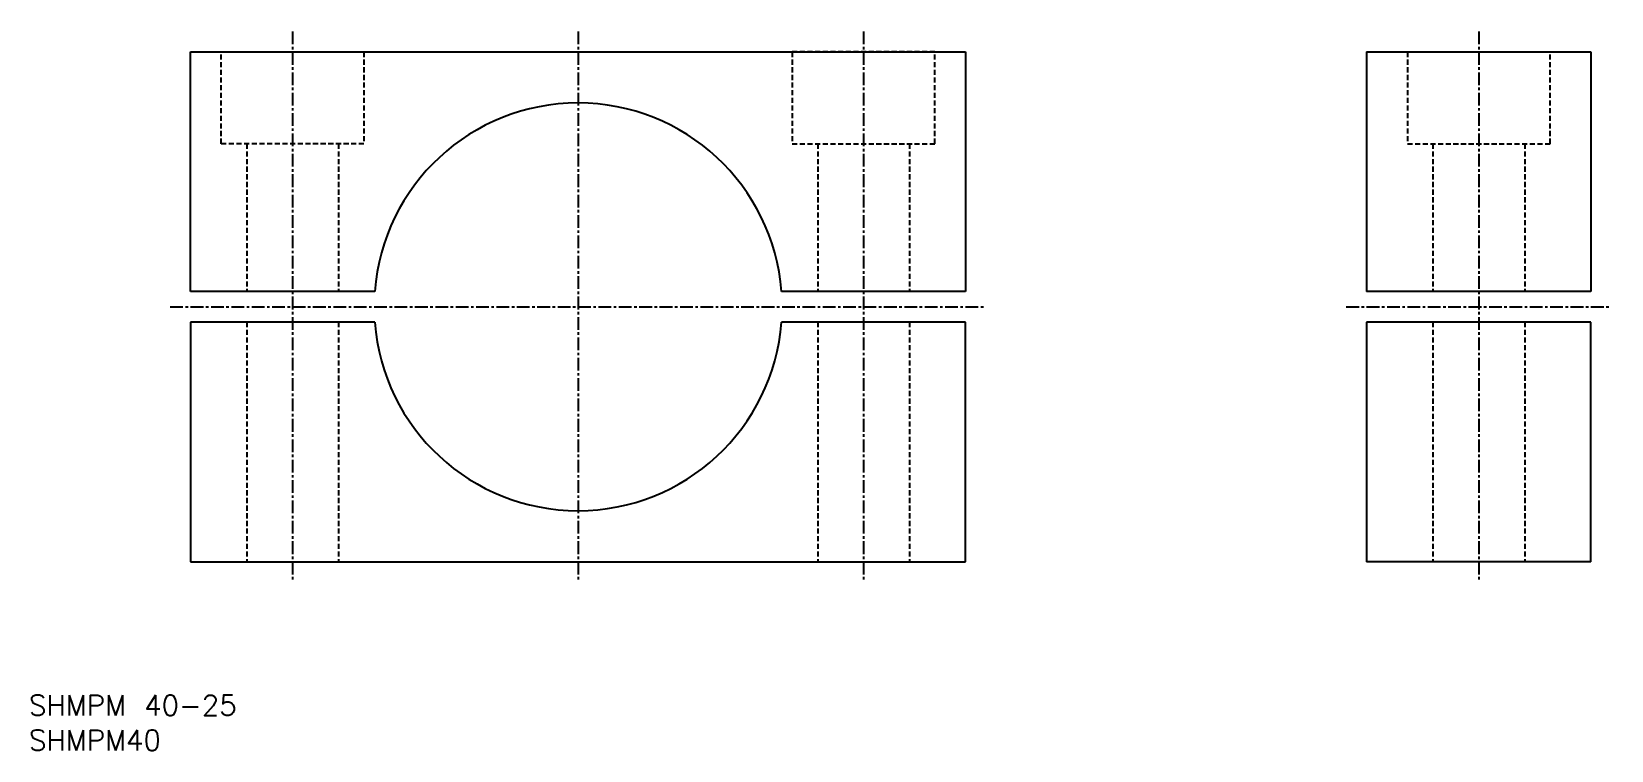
# Model space of a CAD drawing. Extents: x 95 to 250, y 56 to 127.
import ezdxf

# ---------------------------------------------------------------- set-up
doc = ezdxf.new("R2010")
doc.units = 0
doc.linetypes.add('CENTER', pattern=[2, 1.25, -0.25, 0.25, -0.25])
doc.linetypes.add('DASHED', pattern=[0.75, 0.5, -0.25])
doc.layers.get('0').update_dxf_attribs({"linetype": 'CONTINUOUS'})
doc.layers.add('CENTER', color=1, linetype='CENTER')
doc.styles.get("Standard").update_dxf_attribs({"font": 'txt.shx', "bigfont": 'extfont.shx'})

msp = doc.modelspace()

# ---------------------------------------------------------------- linework, layer by layer
at = {"color": 7, "linetype": 'CONTINUOUS'}
for p, q in [((110.5, 101.5), (110.5, 125)), ((110.5, 125), (186.5, 125)), ((186.5, 125), (186.5, 101.5)), ((225.84, 125), (247.84, 125)), ((225.84, 125), (225.84, 101.5)), ((247.84, 125), (247.84, 101.5)), ((128.56, 101.5), (110.5, 101.5)), ((186.5, 101.5), (168.44, 101.5)), ((247.84, 101.5), (225.84, 101.5)), ((128.56, 98.5), (110.5, 98.5)), ((110.5, 98.5), (110.5, 75)), ((186.5, 98.5), (168.44, 98.5)), ((186.5, 75), (186.5, 98.5)), ((247.84, 98.5), (225.84, 98.5)), ((225.84, 98.5), (225.84, 75)), ((247.84, 75), (247.84, 98.5)), ((110.5, 75), (186.5, 75)), ((247.84, 75), (225.84, 75))]:
    msp.add_line(p, q, dxfattribs=at)
at = {"color": 3, "linetype": 'DASHED'}
for p, q in [((113.5, 116), (113.5, 125)), ((113.5, 125), (127.5, 125)), ((127.5, 125), (127.5, 116)), ((183.5, 125), (169.5, 125)), ((169.5, 125), (169.5, 116)), ((183.5, 116), (183.5, 125)), ((229.84, 125), (229.84, 116)), ((243.84, 116), (243.84, 125)), ((127.5, 116), (113.5, 116)), ((116, 116), (116, 101.5)), ((125, 116), (125, 101.5)), ((169.5, 116), (183.5, 116)), ((172, 116), (172, 101.5)), ((181, 116), (181, 101.5)), ((229.84, 116), (243.84, 116)), ((232.34, 116), (232.34, 101.5)), ((241.34, 116), (241.34, 101.5)), ((116, 98.5), (116, 75)), ((125, 98.5), (125, 75)), ((172, 98.5), (172, 75)), ((181, 98.5), (181, 75)), ((232.34, 98.5), (232.34, 75)), ((241.34, 98.5), (241.34, 75))]:
    msp.add_line(p, q, dxfattribs=at)
at = {"color": 7, "linetype": 'CONTINUOUS'}
for start, end in [(4.3012, 175.6988), (184.3012, 355.6988)]:
    msp.add_arc((148.5, 100), 20, start, end, dxfattribs=at)
at = {"layer": 'CENTER', "color": 1, "linetype": 'CENTER'}
for p, q in [((120.5, 127), (120.5, 73)), ((148.5, 127), (148.5, 73)), ((176.5, 127), (176.5, 73)), ((236.84, 127), (236.84, 73)), ((108.5, 100), (188.5, 100)), ((223.84, 100), (249.84, 100))]:
    msp.add_line(p, q, dxfattribs=at)

# ---------------------------------------------------------------- texts
at = {"color": 7, "linetype": 'CONTINUOUS'}
for s, p in [('SHMPM 40-25', (94.64, 59.91)), ('SHMPM40', (94.64, 56.49))]:
    msp.add_text(s, height=2, dxfattribs=at).set_placement(p)

doc.saveas('drawing.dxf')
